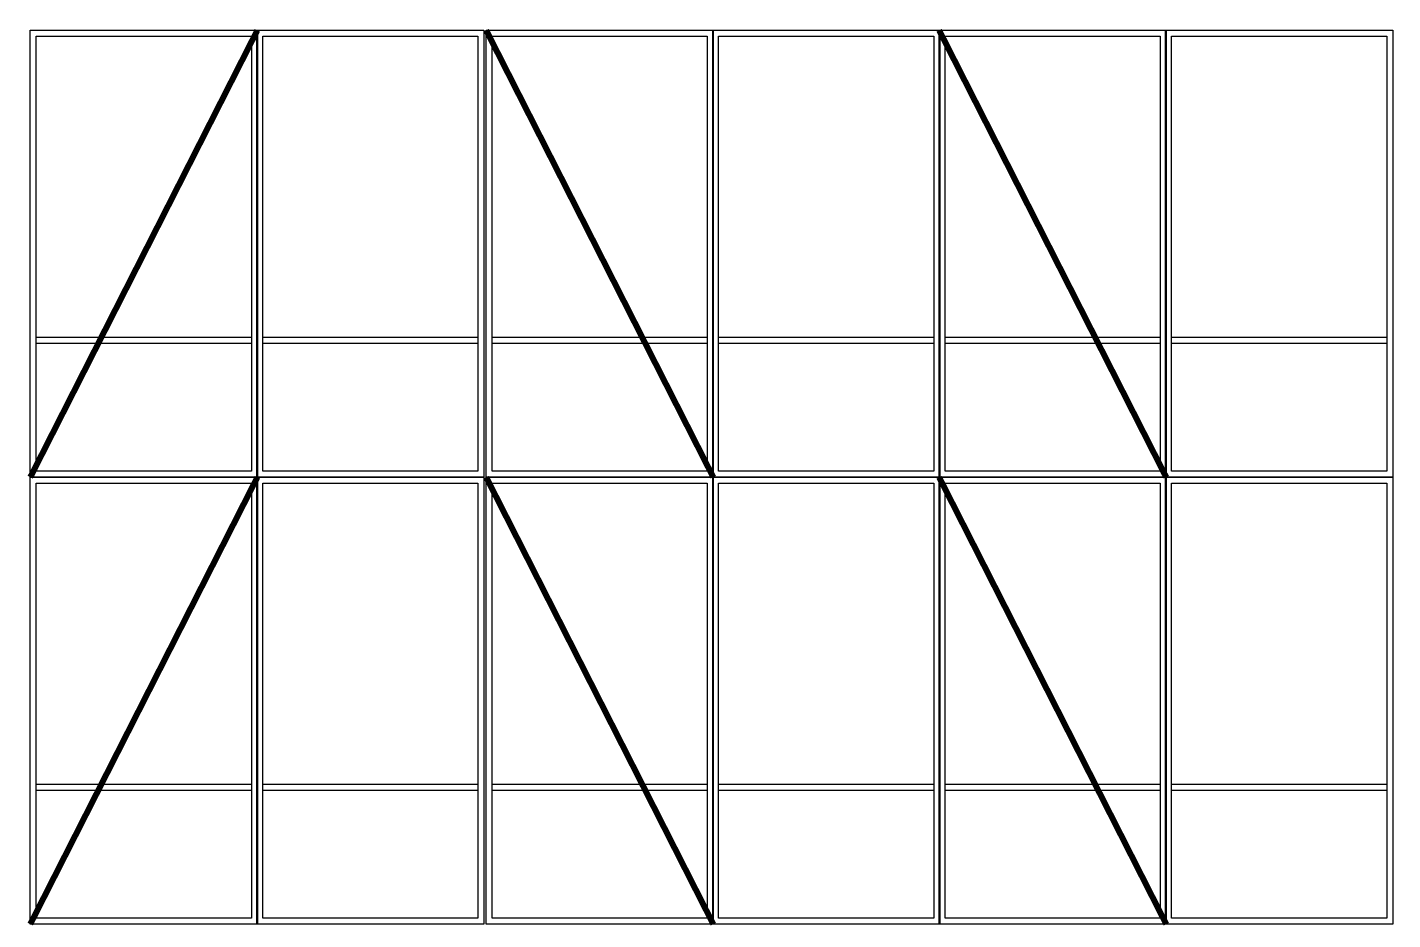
# Model space of a CAD drawing. Header units: metres. Extents: x -300 to 4827, y -95 to 2390.
# Drawn here: x 4248.4 to 4706.6, y 491.5 to 791 of the extents above; entities that cross this region are included whole.
import ezdxf

# ---------------------------------------------------------------- set-up
doc = ezdxf.new("R2010")
doc.units = ezdxf.units.M
for name, color, linetype in [('diagonal_braces', 5, 'CONTINUOUS'), ('rect_polygon', 7, 'CONTINUOUS'), ('rung', 7, 'CONTINUOUS')]:
    doc.layers.add(name, color=color, linetype=linetype)

msp = doc.modelspace()

# ---------------------------------------------------------------- linework, layer by layer
at = {"layer": 'diagonal_braces'}
for points in [[(4249.4, 640, 2, 2, 0), (4325.6, 790, 2, 2, 0)], [(4249.4, 640, 2, 2, 0), (4325.6, 790, 2, 2, 0)], [(4249.4, 640, 2, 2, 0), (4325.6, 790, 2, 2, 0)], [(4249.4, 640, 2, 2, 0), (4325.6, 790, 2, 2, 0)], [(4249.4, 640, 2, 2, 0), (4325.6, 790, 2, 2, 0)], [(4249.4, 640, 2, 2, 0), (4325.6, 790, 2, 2, 0)], [(4249.4, 640, 2, 2, 0), (4325.6, 790, 2, 2, 0)], [(4249.4, 640, 2, 2, 0), (4325.6, 790, 2, 2, 0)], [(4402.4, 790, 2, 2, 0), (4478.6, 640, 2, 2, 0)], [(4402.4, 790, 2, 2, 0), (4478.6, 640, 2, 2, 0)], [(4402.4, 790, 2, 2, 0), (4478.6, 640, 2, 2, 0)], [(4402.4, 790, 2, 2, 0), (4478.6, 640, 2, 2, 0)], [(4402.4, 790, 2, 2, 0), (4478.6, 640, 2, 2, 0)], [(4402.4, 790, 2, 2, 0), (4478.6, 640, 2, 2, 0)], [(4402.4, 790, 2, 2, 0), (4478.6, 640, 2, 2, 0)], [(4402.4, 790, 2, 2, 0), (4478.6, 640, 2, 2, 0)], [(4554.4, 790, 2, 2, 0), (4630.6, 640, 2, 2, 0)], [(4554.4, 790, 2, 2, 0), (4630.6, 640, 2, 2, 0)], [(4554.4, 790, 2, 2, 0), (4630.6, 640, 2, 2, 0)], [(4554.4, 790, 2, 2, 0), (4630.6, 640, 2, 2, 0)], [(4554.4, 790, 2, 2, 0), (4630.6, 640, 2, 2, 0)], [(4554.4, 790, 2, 2, 0), (4630.6, 640, 2, 2, 0)], [(4554.4, 790, 2, 2, 0), (4630.6, 640, 2, 2, 0)], [(4554.4, 790, 2, 2, 0), (4630.6, 640, 2, 2, 0)], [(4249.4, 490, 2, 2, 0), (4325.6, 640, 2, 2, 0)], [(4249.4, 490, 2, 2, 0), (4325.6, 640, 2, 2, 0)], [(4249.4, 490, 2, 2, 0), (4325.6, 640, 2, 2, 0)], [(4249.4, 490, 2, 2, 0), (4325.6, 640, 2, 2, 0)], [(4249.4, 490, 2, 2, 0), (4325.6, 640, 2, 2, 0)], [(4249.4, 490, 2, 2, 0), (4325.6, 640, 2, 2, 0)], [(4249.4, 490, 2, 2, 0), (4325.6, 640, 2, 2, 0)], [(4249.4, 490, 2, 2, 0), (4325.6, 640, 2, 2, 0)], [(4402.4, 640, 2, 2, 0), (4478.6, 490, 2, 2, 0)], [(4402.4, 640, 2, 2, 0), (4478.6, 490, 2, 2, 0)], [(4402.4, 640, 2, 2, 0), (4478.6, 490, 2, 2, 0)], [(4402.4, 640, 2, 2, 0), (4478.6, 490, 2, 2, 0)], [(4402.4, 640, 2, 2, 0), (4478.6, 490, 2, 2, 0)], [(4402.4, 640, 2, 2, 0), (4478.6, 490, 2, 2, 0)], [(4402.4, 640, 2, 2, 0), (4478.6, 490, 2, 2, 0)], [(4402.4, 640, 2, 2, 0), (4478.6, 490, 2, 2, 0)], [(4554.4, 640, 2, 2, 0), (4630.6, 490, 2, 2, 0)], [(4554.4, 640, 2, 2, 0), (4630.6, 490, 2, 2, 0)], [(4554.4, 640, 2, 2, 0), (4630.6, 490, 2, 2, 0)], [(4554.4, 640, 2, 2, 0), (4630.6, 490, 2, 2, 0)], [(4554.4, 640, 2, 2, 0), (4630.6, 490, 2, 2, 0)], [(4554.4, 640, 2, 2, 0), (4630.6, 490, 2, 2, 0)], [(4554.4, 640, 2, 2, 0), (4630.6, 490, 2, 2, 0)], [(4554.4, 640, 2, 2, 0), (4630.6, 490, 2, 2, 0)]]:
    msp.add_lwpolyline(points, format="xyseb", dxfattribs=at)
at = {"layer": 'rect_polygon'}
for points in [[(4249.4, 640), (4249.4, 790), (4325.6, 790), (4325.6, 640)], [(4249.4, 640), (4249.4, 790), (4325.6, 790), (4325.6, 640)], [(4249.4, 640), (4249.4, 790), (4325.6, 790), (4325.6, 640)], [(4249.4, 640), (4249.4, 790), (4325.6, 790), (4325.6, 640)], [(4249.4, 640), (4249.4, 790), (4325.6, 790), (4325.6, 640)], [(4249.4, 640), (4249.4, 790), (4325.6, 790), (4325.6, 640)], [(4249.4, 640), (4249.4, 790), (4325.6, 790), (4325.6, 640)], [(4249.4, 640), (4249.4, 790), (4325.6, 790), (4325.6, 640)], [(4325.4, 640), (4325.4, 790), (4401.6, 790), (4401.6, 640)], [(4325.4, 640), (4325.4, 790), (4401.6, 790), (4401.6, 640)], [(4325.4, 640), (4325.4, 790), (4401.6, 790), (4401.6, 640)], [(4325.4, 640), (4325.4, 790), (4401.6, 790), (4401.6, 640)], [(4325.4, 640), (4325.4, 790), (4401.6, 790), (4401.6, 640)], [(4325.4, 640), (4325.4, 790), (4401.6, 790), (4401.6, 640)], [(4325.4, 640), (4325.4, 790), (4401.6, 790), (4401.6, 640)], [(4325.4, 640), (4325.4, 790), (4401.6, 790), (4401.6, 640)], [(4402.4, 640), (4402.4, 790), (4478.6, 790), (4478.6, 640)], [(4402.4, 640), (4402.4, 790), (4478.6, 790), (4478.6, 640)], [(4402.4, 640), (4402.4, 790), (4478.6, 790), (4478.6, 640)], [(4402.4, 640), (4402.4, 790), (4478.6, 790), (4478.6, 640)], [(4402.4, 640), (4402.4, 790), (4478.6, 790), (4478.6, 640)], [(4402.4, 640), (4402.4, 790), (4478.6, 790), (4478.6, 640)], [(4402.4, 640), (4402.4, 790), (4478.6, 790), (4478.6, 640)], [(4402.4, 640), (4402.4, 790), (4478.6, 790), (4478.6, 640)], [(4478.4, 640), (4478.4, 790), (4554.6, 790), (4554.6, 640)], [(4478.4, 640), (4478.4, 790), (4554.6, 790), (4554.6, 640)], [(4478.4, 640), (4478.4, 790), (4554.6, 790), (4554.6, 640)], [(4478.4, 640), (4478.4, 790), (4554.6, 790), (4554.6, 640)], [(4478.4, 640), (4478.4, 790), (4554.6, 790), (4554.6, 640)], [(4478.4, 640), (4478.4, 790), (4554.6, 790), (4554.6, 640)], [(4478.4, 640), (4478.4, 790), (4554.6, 790), (4554.6, 640)], [(4478.4, 640), (4478.4, 790), (4554.6, 790), (4554.6, 640)], [(4554.4, 640), (4554.4, 790), (4630.6, 790), (4630.6, 640)], [(4554.4, 640), (4554.4, 790), (4630.6, 790), (4630.6, 640)], [(4554.4, 640), (4554.4, 790), (4630.6, 790), (4630.6, 640)], [(4554.4, 640), (4554.4, 790), (4630.6, 790), (4630.6, 640)], [(4554.4, 640), (4554.4, 790), (4630.6, 790), (4630.6, 640)], [(4554.4, 640), (4554.4, 790), (4630.6, 790), (4630.6, 640)], [(4554.4, 640), (4554.4, 790), (4630.6, 790), (4630.6, 640)], [(4554.4, 640), (4554.4, 790), (4630.6, 790), (4630.6, 640)], [(4630.4, 640), (4630.4, 790), (4706.6, 790), (4706.6, 640)], [(4630.4, 640), (4630.4, 790), (4706.6, 790), (4706.6, 640)], [(4630.4, 640), (4630.4, 790), (4706.6, 790), (4706.6, 640)], [(4630.4, 640), (4630.4, 790), (4706.6, 790), (4706.6, 640)], [(4630.4, 640), (4630.4, 790), (4706.6, 790), (4706.6, 640)], [(4630.4, 640), (4630.4, 790), (4706.6, 790), (4706.6, 640)], [(4630.4, 640), (4630.4, 790), (4706.6, 790), (4706.6, 640)], [(4630.4, 640), (4630.4, 790), (4706.6, 790), (4706.6, 640)], [(4251.4, 642), (4251.4, 788), (4323.6, 788), (4323.6, 642)], [(4251.4, 642), (4251.4, 788), (4323.6, 788), (4323.6, 642)], [(4251.4, 642), (4251.4, 788), (4323.6, 788), (4323.6, 642)], [(4251.4, 642), (4251.4, 788), (4323.6, 788), (4323.6, 642)], [(4251.4, 642), (4251.4, 788), (4323.6, 788), (4323.6, 642)], [(4251.4, 642), (4251.4, 788), (4323.6, 788), (4323.6, 642)], [(4251.4, 642), (4251.4, 788), (4323.6, 788), (4323.6, 642)], [(4251.4, 642), (4251.4, 788), (4323.6, 788), (4323.6, 642)], [(4327.4, 642), (4327.4, 788), (4399.6, 788), (4399.6, 642)], [(4327.4, 642), (4327.4, 788), (4399.6, 788), (4399.6, 642)], [(4327.4, 642), (4327.4, 788), (4399.6, 788), (4399.6, 642)], [(4327.4, 642), (4327.4, 788), (4399.6, 788), (4399.6, 642)], [(4327.4, 642), (4327.4, 788), (4399.6, 788), (4399.6, 642)], [(4327.4, 642), (4327.4, 788), (4399.6, 788), (4399.6, 642)], [(4327.4, 642), (4327.4, 788), (4399.6, 788), (4399.6, 642)], [(4327.4, 642), (4327.4, 788), (4399.6, 788), (4399.6, 642)], [(4404.4, 642), (4404.4, 788), (4476.6, 788), (4476.6, 642)], [(4404.4, 642), (4404.4, 788), (4476.6, 788), (4476.6, 642)], [(4404.4, 642), (4404.4, 788), (4476.6, 788), (4476.6, 642)], [(4404.4, 642), (4404.4, 788), (4476.6, 788), (4476.6, 642)], [(4404.4, 642), (4404.4, 788), (4476.6, 788), (4476.6, 642)], [(4404.4, 642), (4404.4, 788), (4476.6, 788), (4476.6, 642)], [(4404.4, 642), (4404.4, 788), (4476.6, 788), (4476.6, 642)], [(4404.4, 642), (4404.4, 788), (4476.6, 788), (4476.6, 642)], [(4480.4, 642), (4480.4, 788), (4552.6, 788), (4552.6, 642)], [(4480.4, 642), (4480.4, 788), (4552.6, 788), (4552.6, 642)], [(4480.4, 642), (4480.4, 788), (4552.6, 788), (4552.6, 642)], [(4480.4, 642), (4480.4, 788), (4552.6, 788), (4552.6, 642)], [(4480.4, 642), (4480.4, 788), (4552.6, 788), (4552.6, 642)], [(4480.4, 642), (4480.4, 788), (4552.6, 788), (4552.6, 642)], [(4480.4, 642), (4480.4, 788), (4552.6, 788), (4552.6, 642)], [(4480.4, 642), (4480.4, 788), (4552.6, 788), (4552.6, 642)], [(4556.4, 642), (4556.4, 788), (4628.6, 788), (4628.6, 642)], [(4556.4, 642), (4556.4, 788), (4628.6, 788), (4628.6, 642)], [(4556.4, 642), (4556.4, 788), (4628.6, 788), (4628.6, 642)], [(4556.4, 642), (4556.4, 788), (4628.6, 788), (4628.6, 642)], [(4556.4, 642), (4556.4, 788), (4628.6, 788), (4628.6, 642)], [(4556.4, 642), (4556.4, 788), (4628.6, 788), (4628.6, 642)], [(4556.4, 642), (4556.4, 788), (4628.6, 788), (4628.6, 642)], [(4556.4, 642), (4556.4, 788), (4628.6, 788), (4628.6, 642)], [(4632.4, 642), (4632.4, 788), (4704.6, 788), (4704.6, 642)], [(4632.4, 642), (4632.4, 788), (4704.6, 788), (4704.6, 642)], [(4632.4, 642), (4632.4, 788), (4704.6, 788), (4704.6, 642)], [(4632.4, 642), (4632.4, 788), (4704.6, 788), (4704.6, 642)], [(4632.4, 642), (4632.4, 788), (4704.6, 788), (4704.6, 642)], [(4632.4, 642), (4632.4, 788), (4704.6, 788), (4704.6, 642)], [(4632.4, 642), (4632.4, 788), (4704.6, 788), (4704.6, 642)], [(4632.4, 642), (4632.4, 788), (4704.6, 788), (4704.6, 642)], [(4249.4, 490), (4249.4, 640), (4325.6, 640), (4325.6, 490)], [(4249.4, 490), (4249.4, 640), (4325.6, 640), (4325.6, 490)], [(4249.4, 490), (4249.4, 640), (4325.6, 640), (4325.6, 490)], [(4249.4, 490), (4249.4, 640), (4325.6, 640), (4325.6, 490)], [(4249.4, 490), (4249.4, 640), (4325.6, 640), (4325.6, 490)], [(4249.4, 490), (4249.4, 640), (4325.6, 640), (4325.6, 490)], [(4249.4, 490), (4249.4, 640), (4325.6, 640), (4325.6, 490)], [(4249.4, 490), (4249.4, 640), (4325.6, 640), (4325.6, 490)], [(4251.4, 492), (4251.4, 638), (4323.6, 638), (4323.6, 492)], [(4251.4, 492), (4251.4, 638), (4323.6, 638), (4323.6, 492)], [(4251.4, 492), (4251.4, 638), (4323.6, 638), (4323.6, 492)], [(4251.4, 492), (4251.4, 638), (4323.6, 638), (4323.6, 492)], [(4251.4, 492), (4251.4, 638), (4323.6, 638), (4323.6, 492)], [(4251.4, 492), (4251.4, 638), (4323.6, 638), (4323.6, 492)], [(4251.4, 492), (4251.4, 638), (4323.6, 638), (4323.6, 492)], [(4251.4, 492), (4251.4, 638), (4323.6, 638), (4323.6, 492)], [(4325.4, 490), (4325.4, 640), (4401.6, 640), (4401.6, 490)], [(4325.4, 490), (4325.4, 640), (4401.6, 640), (4401.6, 490)], [(4325.4, 490), (4325.4, 640), (4401.6, 640), (4401.6, 490)], [(4325.4, 490), (4325.4, 640), (4401.6, 640), (4401.6, 490)], [(4325.4, 490), (4325.4, 640), (4401.6, 640), (4401.6, 490)], [(4325.4, 490), (4325.4, 640), (4401.6, 640), (4401.6, 490)], [(4325.4, 490), (4325.4, 640), (4401.6, 640), (4401.6, 490)], [(4325.4, 490), (4325.4, 640), (4401.6, 640), (4401.6, 490)], [(4327.4, 492), (4327.4, 638), (4399.6, 638), (4399.6, 492)], [(4327.4, 492), (4327.4, 638), (4399.6, 638), (4399.6, 492)], [(4327.4, 492), (4327.4, 638), (4399.6, 638), (4399.6, 492)], [(4327.4, 492), (4327.4, 638), (4399.6, 638), (4399.6, 492)], [(4327.4, 492), (4327.4, 638), (4399.6, 638), (4399.6, 492)], [(4327.4, 492), (4327.4, 638), (4399.6, 638), (4399.6, 492)], [(4327.4, 492), (4327.4, 638), (4399.6, 638), (4399.6, 492)], [(4327.4, 492), (4327.4, 638), (4399.6, 638), (4399.6, 492)], [(4402.4, 490), (4402.4, 640), (4478.6, 640), (4478.6, 490)], [(4402.4, 490), (4402.4, 640), (4478.6, 640), (4478.6, 490)], [(4402.4, 490), (4402.4, 640), (4478.6, 640), (4478.6, 490)], [(4402.4, 490), (4402.4, 640), (4478.6, 640), (4478.6, 490)], [(4402.4, 490), (4402.4, 640), (4478.6, 640), (4478.6, 490)], [(4402.4, 490), (4402.4, 640), (4478.6, 640), (4478.6, 490)], [(4402.4, 490), (4402.4, 640), (4478.6, 640), (4478.6, 490)], [(4402.4, 490), (4402.4, 640), (4478.6, 640), (4478.6, 490)], [(4404.4, 492), (4404.4, 638), (4476.6, 638), (4476.6, 492)], [(4404.4, 492), (4404.4, 638), (4476.6, 638), (4476.6, 492)], [(4404.4, 492), (4404.4, 638), (4476.6, 638), (4476.6, 492)], [(4404.4, 492), (4404.4, 638), (4476.6, 638), (4476.6, 492)], [(4404.4, 492), (4404.4, 638), (4476.6, 638), (4476.6, 492)], [(4404.4, 492), (4404.4, 638), (4476.6, 638), (4476.6, 492)], [(4404.4, 492), (4404.4, 638), (4476.6, 638), (4476.6, 492)], [(4404.4, 492), (4404.4, 638), (4476.6, 638), (4476.6, 492)], [(4478.4, 490), (4478.4, 640), (4554.6, 640), (4554.6, 490)], [(4478.4, 490), (4478.4, 640), (4554.6, 640), (4554.6, 490)], [(4478.4, 490), (4478.4, 640), (4554.6, 640), (4554.6, 490)], [(4478.4, 490), (4478.4, 640), (4554.6, 640), (4554.6, 490)], [(4478.4, 490), (4478.4, 640), (4554.6, 640), (4554.6, 490)], [(4478.4, 490), (4478.4, 640), (4554.6, 640), (4554.6, 490)], [(4478.4, 490), (4478.4, 640), (4554.6, 640), (4554.6, 490)], [(4478.4, 490), (4478.4, 640), (4554.6, 640), (4554.6, 490)], [(4480.4, 492), (4480.4, 638), (4552.6, 638), (4552.6, 492)], [(4480.4, 492), (4480.4, 638), (4552.6, 638), (4552.6, 492)], [(4480.4, 492), (4480.4, 638), (4552.6, 638), (4552.6, 492)], [(4480.4, 492), (4480.4, 638), (4552.6, 638), (4552.6, 492)], [(4480.4, 492), (4480.4, 638), (4552.6, 638), (4552.6, 492)], [(4480.4, 492), (4480.4, 638), (4552.6, 638), (4552.6, 492)], [(4480.4, 492), (4480.4, 638), (4552.6, 638), (4552.6, 492)], [(4480.4, 492), (4480.4, 638), (4552.6, 638), (4552.6, 492)], [(4554.4, 490), (4554.4, 640), (4630.6, 640), (4630.6, 490)], [(4554.4, 490), (4554.4, 640), (4630.6, 640), (4630.6, 490)], [(4554.4, 490), (4554.4, 640), (4630.6, 640), (4630.6, 490)], [(4554.4, 490), (4554.4, 640), (4630.6, 640), (4630.6, 490)], [(4554.4, 490), (4554.4, 640), (4630.6, 640), (4630.6, 490)], [(4554.4, 490), (4554.4, 640), (4630.6, 640), (4630.6, 490)], [(4554.4, 490), (4554.4, 640), (4630.6, 640), (4630.6, 490)], [(4554.4, 490), (4554.4, 640), (4630.6, 640), (4630.6, 490)], [(4556.4, 492), (4556.4, 638), (4628.6, 638), (4628.6, 492)], [(4556.4, 492), (4556.4, 638), (4628.6, 638), (4628.6, 492)], [(4556.4, 492), (4556.4, 638), (4628.6, 638), (4628.6, 492)], [(4556.4, 492), (4556.4, 638), (4628.6, 638), (4628.6, 492)], [(4556.4, 492), (4556.4, 638), (4628.6, 638), (4628.6, 492)], [(4556.4, 492), (4556.4, 638), (4628.6, 638), (4628.6, 492)], [(4556.4, 492), (4556.4, 638), (4628.6, 638), (4628.6, 492)], [(4556.4, 492), (4556.4, 638), (4628.6, 638), (4628.6, 492)], [(4630.4, 490), (4630.4, 640), (4706.6, 640), (4706.6, 490)], [(4630.4, 490), (4630.4, 640), (4706.6, 640), (4706.6, 490)], [(4630.4, 490), (4630.4, 640), (4706.6, 640), (4706.6, 490)], [(4630.4, 490), (4630.4, 640), (4706.6, 640), (4706.6, 490)], [(4630.4, 490), (4630.4, 640), (4706.6, 640), (4706.6, 490)], [(4630.4, 490), (4630.4, 640), (4706.6, 640), (4706.6, 490)], [(4630.4, 490), (4630.4, 640), (4706.6, 640), (4706.6, 490)], [(4630.4, 490), (4630.4, 640), (4706.6, 640), (4706.6, 490)], [(4632.4, 492), (4632.4, 638), (4704.6, 638), (4704.6, 492)], [(4632.4, 492), (4632.4, 638), (4704.6, 638), (4704.6, 492)], [(4632.4, 492), (4632.4, 638), (4704.6, 638), (4704.6, 492)], [(4632.4, 492), (4632.4, 638), (4704.6, 638), (4704.6, 492)], [(4632.4, 492), (4632.4, 638), (4704.6, 638), (4704.6, 492)], [(4632.4, 492), (4632.4, 638), (4704.6, 638), (4704.6, 492)], [(4632.4, 492), (4632.4, 638), (4704.6, 638), (4704.6, 492)], [(4632.4, 492), (4632.4, 638), (4704.6, 638), (4704.6, 492)]]:
    msp.add_lwpolyline(points, close=True, dxfattribs=at)
at = {"layer": 'rung'}
for p, q in [((4251.4, 687), (4323.6, 687)), ((4251.4, 687), (4323.6, 687)), ((4251.4, 687), (4323.6, 687)), ((4251.4, 687), (4323.6, 687)), ((4251.4, 687), (4323.6, 687)), ((4251.4, 687), (4323.6, 687)), ((4251.4, 687), (4323.6, 687)), ((4251.4, 687), (4323.6, 687)), ((4251.4, 685), (4323.6, 685)), ((4251.4, 685), (4323.6, 685)), ((4251.4, 685), (4323.6, 685)), ((4251.4, 685), (4323.6, 685)), ((4251.4, 685), (4323.6, 685)), ((4251.4, 685), (4323.6, 685)), ((4251.4, 685), (4323.6, 685)), ((4251.4, 685), (4323.6, 685)), ((4327.4, 687), (4399.6, 687)), ((4327.4, 687), (4399.6, 687)), ((4327.4, 687), (4399.6, 687)), ((4327.4, 687), (4399.6, 687)), ((4327.4, 687), (4399.6, 687)), ((4327.4, 687), (4399.6, 687)), ((4327.4, 687), (4399.6, 687)), ((4327.4, 687), (4399.6, 687)), ((4327.4, 685), (4399.6, 685)), ((4327.4, 685), (4399.6, 685)), ((4327.4, 685), (4399.6, 685)), ((4327.4, 685), (4399.6, 685)), ((4327.4, 685), (4399.6, 685)), ((4327.4, 685), (4399.6, 685)), ((4327.4, 685), (4399.6, 685)), ((4327.4, 685), (4399.6, 685)), ((4404.4, 687), (4476.6, 687)), ((4404.4, 687), (4476.6, 687)), ((4404.4, 687), (4476.6, 687)), ((4404.4, 687), (4476.6, 687)), ((4404.4, 687), (4476.6, 687)), ((4404.4, 687), (4476.6, 687)), ((4404.4, 687), (4476.6, 687)), ((4404.4, 687), (4476.6, 687)), ((4404.4, 685), (4476.6, 685)), ((4404.4, 685), (4476.6, 685)), ((4404.4, 685), (4476.6, 685)), ((4404.4, 685), (4476.6, 685)), ((4404.4, 685), (4476.6, 685)), ((4404.4, 685), (4476.6, 685)), ((4404.4, 685), (4476.6, 685)), ((4404.4, 685), (4476.6, 685)), ((4480.4, 687), (4552.6, 687)), ((4480.4, 687), (4552.6, 687)), ((4480.4, 687), (4552.6, 687)), ((4480.4, 687), (4552.6, 687)), ((4480.4, 687), (4552.6, 687)), ((4480.4, 687), (4552.6, 687)), ((4480.4, 687), (4552.6, 687)), ((4480.4, 687), (4552.6, 687)), ((4480.4, 685), (4552.6, 685)), ((4480.4, 685), (4552.6, 685)), ((4480.4, 685), (4552.6, 685)), ((4480.4, 685), (4552.6, 685)), ((4480.4, 685), (4552.6, 685)), ((4480.4, 685), (4552.6, 685)), ((4480.4, 685), (4552.6, 685)), ((4480.4, 685), (4552.6, 685)), ((4556.4, 687), (4628.6, 687)), ((4556.4, 687), (4628.6, 687)), ((4556.4, 687), (4628.6, 687)), ((4556.4, 687), (4628.6, 687)), ((4556.4, 687), (4628.6, 687)), ((4556.4, 687), (4628.6, 687)), ((4556.4, 687), (4628.6, 687)), ((4556.4, 687), (4628.6, 687)), ((4556.4, 685), (4628.6, 685)), ((4556.4, 685), (4628.6, 685)), ((4556.4, 685), (4628.6, 685)), ((4556.4, 685), (4628.6, 685)), ((4556.4, 685), (4628.6, 685)), ((4556.4, 685), (4628.6, 685)), ((4556.4, 685), (4628.6, 685)), ((4556.4, 685), (4628.6, 685)), ((4632.4, 687), (4704.6, 687)), ((4632.4, 687), (4704.6, 687)), ((4632.4, 687), (4704.6, 687)), ((4632.4, 687), (4704.6, 687)), ((4632.4, 687), (4704.6, 687)), ((4632.4, 687), (4704.6, 687)), ((4632.4, 687), (4704.6, 687)), ((4632.4, 687), (4704.6, 687)), ((4632.4, 685), (4704.6, 685)), ((4632.4, 685), (4704.6, 685)), ((4632.4, 685), (4704.6, 685)), ((4632.4, 685), (4704.6, 685)), ((4632.4, 685), (4704.6, 685)), ((4632.4, 685), (4704.6, 685)), ((4632.4, 685), (4704.6, 685)), ((4632.4, 685), (4704.6, 685)), ((4251.4, 537), (4323.6, 537)), ((4251.4, 537), (4323.6, 537)), ((4251.4, 537), (4323.6, 537)), ((4251.4, 537), (4323.6, 537)), ((4251.4, 537), (4323.6, 537)), ((4251.4, 537), (4323.6, 537)), ((4251.4, 537), (4323.6, 537)), ((4251.4, 537), (4323.6, 537)), ((4327.4, 537), (4399.6, 537)), ((4327.4, 537), (4399.6, 537)), ((4327.4, 537), (4399.6, 537)), ((4327.4, 537), (4399.6, 537)), ((4327.4, 537), (4399.6, 537)), ((4327.4, 537), (4399.6, 537)), ((4327.4, 537), (4399.6, 537)), ((4327.4, 537), (4399.6, 537)), ((4404.4, 537), (4476.6, 537)), ((4404.4, 537), (4476.6, 537)), ((4404.4, 537), (4476.6, 537)), ((4404.4, 537), (4476.6, 537)), ((4404.4, 537), (4476.6, 537)), ((4404.4, 537), (4476.6, 537)), ((4404.4, 537), (4476.6, 537)), ((4404.4, 537), (4476.6, 537)), ((4480.4, 537), (4552.6, 537)), ((4480.4, 537), (4552.6, 537)), ((4480.4, 537), (4552.6, 537)), ((4480.4, 537), (4552.6, 537)), ((4480.4, 537), (4552.6, 537)), ((4480.4, 537), (4552.6, 537)), ((4480.4, 537), (4552.6, 537)), ((4480.4, 537), (4552.6, 537)), ((4556.4, 537), (4628.6, 537)), ((4556.4, 537), (4628.6, 537)), ((4556.4, 537), (4628.6, 537)), ((4556.4, 537), (4628.6, 537)), ((4556.4, 537), (4628.6, 537)), ((4556.4, 537), (4628.6, 537)), ((4556.4, 537), (4628.6, 537)), ((4556.4, 537), (4628.6, 537)), ((4632.4, 537), (4704.6, 537)), ((4632.4, 537), (4704.6, 537)), ((4632.4, 537), (4704.6, 537)), ((4632.4, 537), (4704.6, 537)), ((4632.4, 537), (4704.6, 537)), ((4632.4, 537), (4704.6, 537)), ((4632.4, 537), (4704.6, 537)), ((4632.4, 537), (4704.6, 537)), ((4251.4, 535), (4323.6, 535)), ((4251.4, 535), (4323.6, 535)), ((4251.4, 535), (4323.6, 535)), ((4251.4, 535), (4323.6, 535)), ((4251.4, 535), (4323.6, 535)), ((4251.4, 535), (4323.6, 535)), ((4251.4, 535), (4323.6, 535)), ((4251.4, 535), (4323.6, 535)), ((4327.4, 535), (4399.6, 535)), ((4327.4, 535), (4399.6, 535)), ((4327.4, 535), (4399.6, 535)), ((4327.4, 535), (4399.6, 535)), ((4327.4, 535), (4399.6, 535)), ((4327.4, 535), (4399.6, 535)), ((4327.4, 535), (4399.6, 535)), ((4327.4, 535), (4399.6, 535)), ((4404.4, 535), (4476.6, 535)), ((4404.4, 535), (4476.6, 535)), ((4404.4, 535), (4476.6, 535)), ((4404.4, 535), (4476.6, 535)), ((4404.4, 535), (4476.6, 535)), ((4404.4, 535), (4476.6, 535)), ((4404.4, 535), (4476.6, 535)), ((4404.4, 535), (4476.6, 535)), ((4480.4, 535), (4552.6, 535)), ((4480.4, 535), (4552.6, 535)), ((4480.4, 535), (4552.6, 535)), ((4480.4, 535), (4552.6, 535)), ((4480.4, 535), (4552.6, 535)), ((4480.4, 535), (4552.6, 535)), ((4480.4, 535), (4552.6, 535)), ((4480.4, 535), (4552.6, 535)), ((4556.4, 535), (4628.6, 535)), ((4556.4, 535), (4628.6, 535)), ((4556.4, 535), (4628.6, 535)), ((4556.4, 535), (4628.6, 535)), ((4556.4, 535), (4628.6, 535)), ((4556.4, 535), (4628.6, 535)), ((4556.4, 535), (4628.6, 535)), ((4556.4, 535), (4628.6, 535)), ((4632.4, 535), (4704.6, 535)), ((4632.4, 535), (4704.6, 535)), ((4632.4, 535), (4704.6, 535)), ((4632.4, 535), (4704.6, 535)), ((4632.4, 535), (4704.6, 535)), ((4632.4, 535), (4704.6, 535)), ((4632.4, 535), (4704.6, 535)), ((4632.4, 535), (4704.6, 535))]:
    msp.add_line(p, q, dxfattribs=at)

doc.saveas('drawing.dxf')
